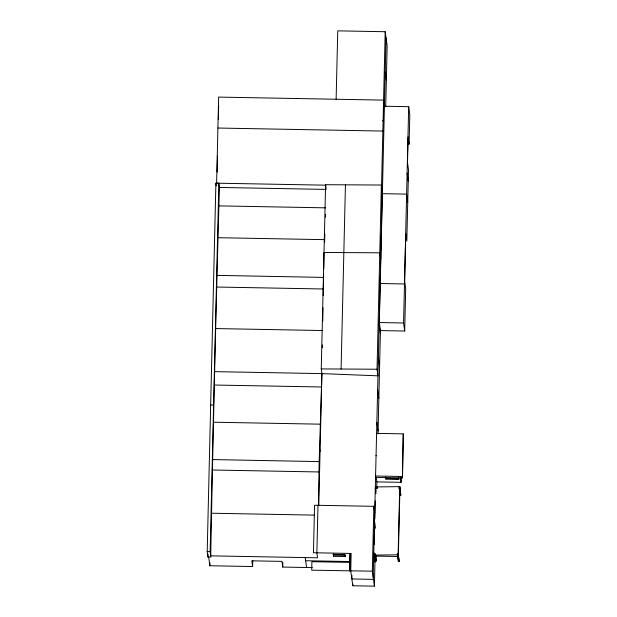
<?xml version="1.0" encoding="UTF-8"?>
<svg xmlns="http://www.w3.org/2000/svg" width="617" height="617" viewBox="0 0 617 617"><rect width="100%" height="100%" fill="white"/><g stroke="black" fill="none" stroke-linecap="round" stroke-linejoin="round"><path stroke-width="0.93" d="M317.986 505.354L316.868 552.824L317.554 557.814L210.729 555.855C213.058 433.041 215.896 310.235 219.421 187.452L218.834 183.218M318.434 505.362L319.159 461.609L321.904 373.609L321.256 368.912L325.599 184.707L381.383 185.031L382.393 192.35M322.336 347.764L322.382 344.888M322.784 321.087L323 307.868M323.208 295.597L323.624 273.686M207.204 551.613L215.896 183.21L218.842 183.264L210.142 551.667L210.891 557.058L207.952 557.004L207.204 551.613L210.142 551.667M216.606 183.218L218.634 97.093L383.581 100.116L384.43 106.247L379.324 322.537L380.442 330.573L378.005 433.805M207.952 557.004L208.022 554.128M217.099 171.703L217.469 156.07M218.333 119.559L218.657 105.769M217.446 172.05L217.493 170.215M252.762 560.444L252.615 566.529L209.865 565.743L209.934 562.866M312.356 567.625L282.756 567.077L282.856 562.735M318.788 505.585L321.904 373.609L215.078 371.65M336.134 99.252L337.746 30.85L385.193 31.722L387.16 45.882L385.725 106.679M333.527 555.169L345.412 555.393L345.389 556.549L333.496 556.333L333.342 553.85M341.093 369.028L345.443 184.822M349.662 570.764L350.07 553.38L349.669 570.818L372.329 571.18L374.403 586.15L352.801 585.757L350.734 570.841L351.142 553.449L313.451 552.763L314.562 505.238L373.856 506.326L374.727 512.565M351.945 575.306L351.86 578.97L373.462 579.363M352.801 585.757L352.847 583.921M321.904 373.609L377.951 375.838L377.033 369.236L381.383 185.031M372.329 571.18L373.856 506.326M381.545 186.203L385.193 31.722M383.465 120.778L383.581 105.129L383.465 120.778L382.525 120.762M373.192 577.419L382.301 191.64M386.057 37.922L384.43 106.247L408.685 106.687L409.796 114.723L409.102 144.108L407.336 144.077M374.21 544.649L374.619 527.535M374.82 518.982L375.244 500.919M375.445 492.358L375.576 486.936L399.723 486.636L400.819 495.243L399.916 495.227L399.523 492.397M374.318 556.079L374.249 553.95M374.403 586.15L375.028 559.611M376.74 487.353L376.864 481.885L376.27 477.558M377.195 486.913L377.157 488.533L375.537 488.556M399.253 561.447L398.15 553.418L397.402 553.434L397.371 554.822L398.289 561.431L399.253 561.447L398.119 554.814L373.964 555.107L374.997 561L376.231 561.023L375.676 555.393M398.605 477.257L398.806 479.347L385.972 479.108L385.772 477.018M399.052 486.643L398.998 488.618L399.924 488.841L400.819 495.243M398.119 554.814L399.723 486.636M380.442 330.573L404.69 331.02L403.58 322.984L408.685 106.687M398.366 555.045L399.97 486.875M376.864 481.885L401.119 482.332L401.235 477.319M404.69 331.02L405.693 288.555L404.644 280.99L405.762 233.604L406.811 241.17L408.5 169.829L407.505 162.664L408.107 136.943L409.102 144.108M402.261 476.494L375.653 476L375.846 477.396L402.454 477.882L403.271 433.859L376.663 433.373M402.454 477.882L403.271 433.859M323.771 269.035L324.002 252.484L379.787 252.8L380.704 259.41M324.604 242.381L324.866 234.044M325.39 217.199L325.475 214.392M375.545 488.093L377.172 488.07M321.256 368.912L377.033 369.236M217.901 128.035L382.849 131.059M216.598 183.18L325.668 185.177M219.421 187.452L326.254 189.411M382.363 193.684L406.618 194.124L407.737 202.16M218.85 205.885L325.676 207.844M217.855 237.699L324.689 239.658M323.509 277.403L216.667 275.359M380.242 283.519L404.497 283.967M216.49 287.028L323.316 288.987M379.324 322.537L403.58 322.984M215.796 328.576L322.622 330.535M214.654 385.031L321.488 386.99M210.659 405.007L213.605 405.061M213.497 422.213L320.331 424.172M319.159 461.609L212.317 459.565M212.155 470L318.989 471.959M385.98 478.53L398.813 478.769M399.284 488.332L400.178 488.348M211.438 513.228L314.415 515.118M375.552 556.102L397.603 556.503M305.639 560.73L350.363 561.547M350.502 562.403L311.886 561.701L311.739 570.177L350.734 570.841M375.576 486.936L376.115 491.171M407.906 139.535L408.03 140.406M407.112 173.069L408.23 181.105M385.239 72.081L386.35 80.079M381.553 223.431L381.645 224.118M381.383 235.216L381.63 236.997M380.758 257.081L380.851 257.767M379.956 290.862L380.057 291.556M400.402 477.142L401.119 482.332M379.162 324.565L380.373 333.288M398.489 477.08L398.806 479.347M378.383 357.505L379.594 366.236M377.635 389.458L378.846 398.189M397.926 557.205L398.32 560.043M385.756 477.604L385.972 479.108M376.856 422.29L378.067 431.021M376.077 455.377L376.131 455.793M375.298 488.263L376.023 493.5M374.519 521.226L375.491 528.206M325.599 184.707L326.138 188.563M376.231 561.023L375.445 553.704L374.21 553.719L374.804 557.969M345.389 556.549L345.111 554.567L333.226 554.351L333.496 556.333M321.411 389.42L321.519 390.16M319.591 447.95L320.069 451.42M305.199 557.583L306.58 567.517M282.756 567.077L281.969 561.377L251.829 560.83L252.615 566.529M215.896 183.21L216.274 185.902M208.654 557.012L209.865 565.743M373.786 552.338L374.974 562.172"/></g></svg>
